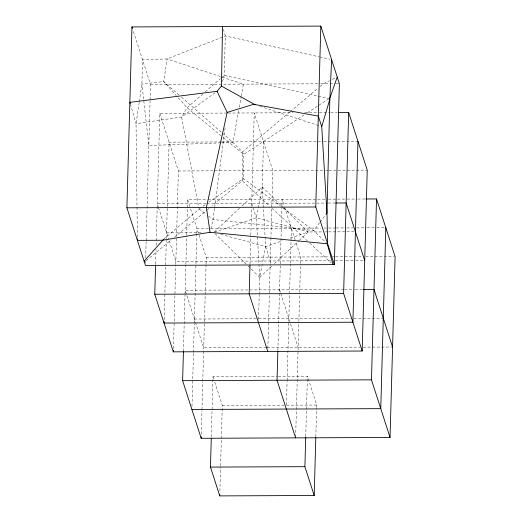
<?xml version="1.0" encoding="UTF-8"?>
<svg xmlns="http://www.w3.org/2000/svg" width="522" height="522" viewBox="0 0 522 522"><rect width="100%" height="100%" fill="white"/><g stroke="black" fill="none" stroke-linecap="round" stroke-linejoin="round"><path stroke-width="0.39" stroke-dasharray="2.61 1.96" d="M145.534 263.29L145.592 261.15M145.684 257.894L146.134 241.614M146.16 240.799L147.047 209.048M147.067 208.232L150.068 100.811M150.095 99.996L150.525 84.544L133.182 30.739M155.602 264.093L156.006 249.425M156.124 245.347L159.81 113.352L227.377 113.059M164.136 319.784L166.387 239.122M166.407 238.306L167.275 207.345M167.294 206.529L169.095 142.16L221.197 141.932M173.421 348.598L175.764 264.674M175.783 263.858L178.38 170.975L159.81 113.352M183.431 351.332L185.003 295.113M185.029 294.297L185.845 264.961M185.871 264.152L186.667 235.631M186.687 234.815L187.666 199.782L207.201 199.698M191.992 406.214L193.473 353.25M193.492 352.435L194.288 323.921M194.315 323.105L196.794 234.293M196.814 233.478L196.951 228.59L209.975 228.532M201.303 434.206L201.962 410.579M201.981 409.763L202.758 382.058M202.777 381.249L206.033 264.732M206.059 263.917L206.236 257.398L190.112 207.364M211.312 436.947L212.996 376.649L277.306 376.369M219.892 491.013L220.578 466.57M220.597 465.754L222.287 405.457L214.222 380.44M250.005 264.491L250.801 235.977M250.828 235.161L251.624 206.64M251.643 205.825L254.24 112.941L272.81 170.557L270.944 237.373M258.566 319.405L259.238 295.178M259.264 294.369L259.734 277.41L256.354 217.785L262.266 186.967L263.525 141.749M267.851 348.181L268.582 322.107M268.602 321.298L269.378 293.592M269.398 292.777L270.194 264.256M270.22 263.447L270.925 238.189M277.887 350.105L278.618 324.031M278.637 323.216L281.893 206.699M281.913 205.883L282.095 199.365L284.294 206.19M286.447 404.987L287.107 381.354M287.126 380.545L290.382 264.028M290.408 263.212L291.387 228.179M295.641 437.051L296.392 410.168M296.411 409.352L298.852 322.165M298.871 321.356L299.667 292.835M299.693 292.02L300.463 264.321M300.489 263.506L300.672 256.987L295.785 241.823M305.742 436.529L307.432 376.238L278.122 376.362M315.83 436.823L316.626 408.302M316.645 407.486L316.717 405.046L307.432 376.238M214.562 208.219L213.08 219.494L210.751 229.269M214.666 207.417L225.36 126.076M139.211 102.247L136.04 123.668L137.358 237.125M139.328 101.457L141.912 84.003L142.526 59.736L167.086 58.934L225.341 35.933L318.922 56.774M238.665 110.481L232.877 142.408L242.521 151.915L243.715 154.427L243.48 178.576L242.273 180.814L211.71 206.21M239.246 107.284L241.125 96.909M241.268 96.113L243.441 84.14L221.074 76.754M248.107 266.018L259.734 277.41L265.646 246.593L262.266 186.967L241.569 206.36M222.587 81.484L224.14 75.409L225.341 35.933L223.409 29.421M319.581 222.777L313.67 230.528L213.08 219.494L208.598 216.141M320.077 222.131L325.493 215.018M214.379 231.846L240.981 206.914M259.734 277.41L272.151 265.776M274.52 263.564L298.754 240.851M299.347 240.296L308.215 231.983L322.054 231.925M202.875 93.947L187.078 107.715L181.591 117.039L198.836 208.167M205.303 91.826L220.493 78.587M221.106 78.059L224.14 75.409L328.358 98.358M163.751 239.18L200.317 208.056M289.69 112.086L242.521 151.915L242.273 180.814L269.73 206.17M290.317 111.564L317.624 88.505M320.103 86.411L323.209 83.788L329.519 80.753M146.212 260.635L171.164 239.898M174.283 237.308L206.719 210.359M207.345 209.837L209.211 208.285M215.097 92.733L181.591 117.039L136.04 123.668L130.507 104.641M202.973 206.242L206.294 203.978M208.95 202.164L243.48 178.576L280.523 205.994M304.065 114.951L243.715 154.427L221.928 136.464M307.458 112.732L329.154 98.534M332.325 79.409L335.835 77.726M214.542 232.14L256.354 217.785L308.215 231.983L288.451 238.769M220.858 234.332L265.646 246.593L282.369 240.857M220.754 142.858L148.822 145.547L143.733 100.198M221.563 142.826L232.877 142.408L222.483 133.26M150.525 84.544L319.953 83.801M320.769 83.801L335.339 83.735M336.148 83.735L339.385 83.716M228.192 113.052L293.318 112.772M304.711 112.719L318.55 112.661M319.366 112.654L329.95 112.608M330.765 112.608L337.277 112.576M222.007 141.932L322.955 141.488M323.764 141.488L357.955 141.338M178.38 170.975L324.912 170.329M325.728 170.329L328.168 170.316M328.984 170.316L367.24 170.146M208.017 199.691L325.245 199.176M328.501 199.163L336.638 199.13M337.453 199.123L346.406 199.084M347.221 199.084L356.989 199.039M357.805 199.039L365.132 199.006M206.125 203.58L157.285 203.795L158.257 206.829M206.94 203.58L327.424 203.051M328.234 203.045L334.746 203.019M210.79 228.532L320.691 228.049M323.947 228.036L335.346 227.983M336.155 227.983L345.923 227.938M346.738 227.931L353.25 227.905M356.506 227.892L366.274 227.846M367.09 227.846L376.049 227.807M376.858 227.801L385.817 227.762M166.57 232.603L201.577 232.453M325.31 231.912L327.751 231.898M328.566 231.892L355.43 231.775M206.236 257.398L329.16 256.863M332.416 256.844L334.863 256.837M335.672 256.831L362.536 256.713M365.791 256.7L394.286 256.576M330.524 260.739L175.855 261.411L169.011 240.185M335.411 260.713L345.179 260.674M345.995 260.667L354.947 260.628M355.763 260.628L364.715 260.589M343.881 289.527L185.14 290.225L195.163 321.304M344.696 289.521L354.464 289.482M355.28 289.475L362.607 289.442M194.425 319.033L257.92 318.753M258.736 318.753L350.725 318.348M353.981 318.335L383.292 318.205M266.396 347.567L203.71 347.841L195.404 322.061M267.212 347.561L360.01 347.156M363.266 347.143L392.577 347.013M222.287 405.457L285.782 405.183M286.598 405.176L316.717 405.046M319.718 56.95L330.028 59.247M259.845 106.331L318.648 125.587M220.304 76.499L167.086 58.934L163.771 81.595L176.234 95.565M283.126 207.919L313.67 230.528L327.248 243.865M198.986 208.963L206.033 214.229M221.308 135.948L187.078 107.715L176.775 96.172M179.059 95.05L163.771 81.595L141.912 84.003L143.641 99.389M181.506 97.203L221.87 132.719M272.119 208.376L307.334 240.903M309.722 243.108L331.216 262.951M262.266 186.967L283.205 207.482M283.785 208.05L308.215 231.983M214.947 233.536L247.519 265.444M284.542 206.947L295.537 241.066M251.715 203.384L256.354 217.785M265.646 246.593L270.285 261M279.57 289.808L280.549 292.842M280.79 293.599L290.323 323.164M290.565 323.927L298.14 347.43M187.666 199.782L189.864 206.601M158.505 207.586L168.769 239.428M212.996 376.649L213.974 379.683"/><path stroke-width="0.78" d="M130.285 103.878L129.847 102.358L217.067 91.304L221.426 86.039L222.548 26.531M126.898 207.808L131.955 26.929L320.815 26.1L339.385 83.716L334.334 264.602L145.468 265.43L126.898 207.808L315.764 206.986L334.334 264.602M338.902 112.569L348.67 112.53L367.24 170.146L362.19 351.025L173.33 351.854L154.76 294.238L155.576 264.902M164.091 321.415L164.045 323.046L352.905 322.218L357.955 141.338M173.33 351.854L173.376 350.223M365.948 198.999L376.532 198.954L395.102 256.57L390.045 437.456L201.185 438.284L182.615 380.662L183.431 351.332M201.185 438.284L201.231 436.653M315.803 437.638L314.192 495.489L219.755 495.9L210.47 467.092L211.266 438.571M219.755 495.9L219.801 494.269M249.986 265.307L249.19 293.821L267.76 351.443M277.867 350.921L277.045 380.251L295.615 437.867M314.192 495.489L304.9 466.675L305.722 437.345M315.764 206.986L320.815 26.1M362.19 351.025L343.62 293.41L348.67 112.53M390.045 437.456L371.475 379.84L376.532 198.954M385.817 227.762L380.76 408.648L191.9 409.47M331.614 59.599L329.845 99.187L326.974 213.08L327.64 243.833L210.04 232.277L162.512 240.237L137.39 240.368L137.371 238.743M217.067 91.304L227.161 112.387L206.412 207.462L210.04 232.277M325.989 214.372L326.974 213.08L321.741 126.598L329.845 99.187L329.154 98.534L330.034 97.621L337.238 77.047M144.118 261.228L163.751 239.18M227.161 112.387L253.659 104.309L318.303 116.106L321.741 126.598M335.561 203.012L346.145 202.967L364.715 260.589M363.423 289.442L374 289.397L392.577 347.013M154.76 294.238L343.62 293.41M182.615 380.662L371.475 379.84M210.47 467.092L304.9 466.675M255.206 104.811L221.426 86.039M131.955 26.929L132.444 28.456M327.248 243.865L333.003 264.608"/></g></svg>
